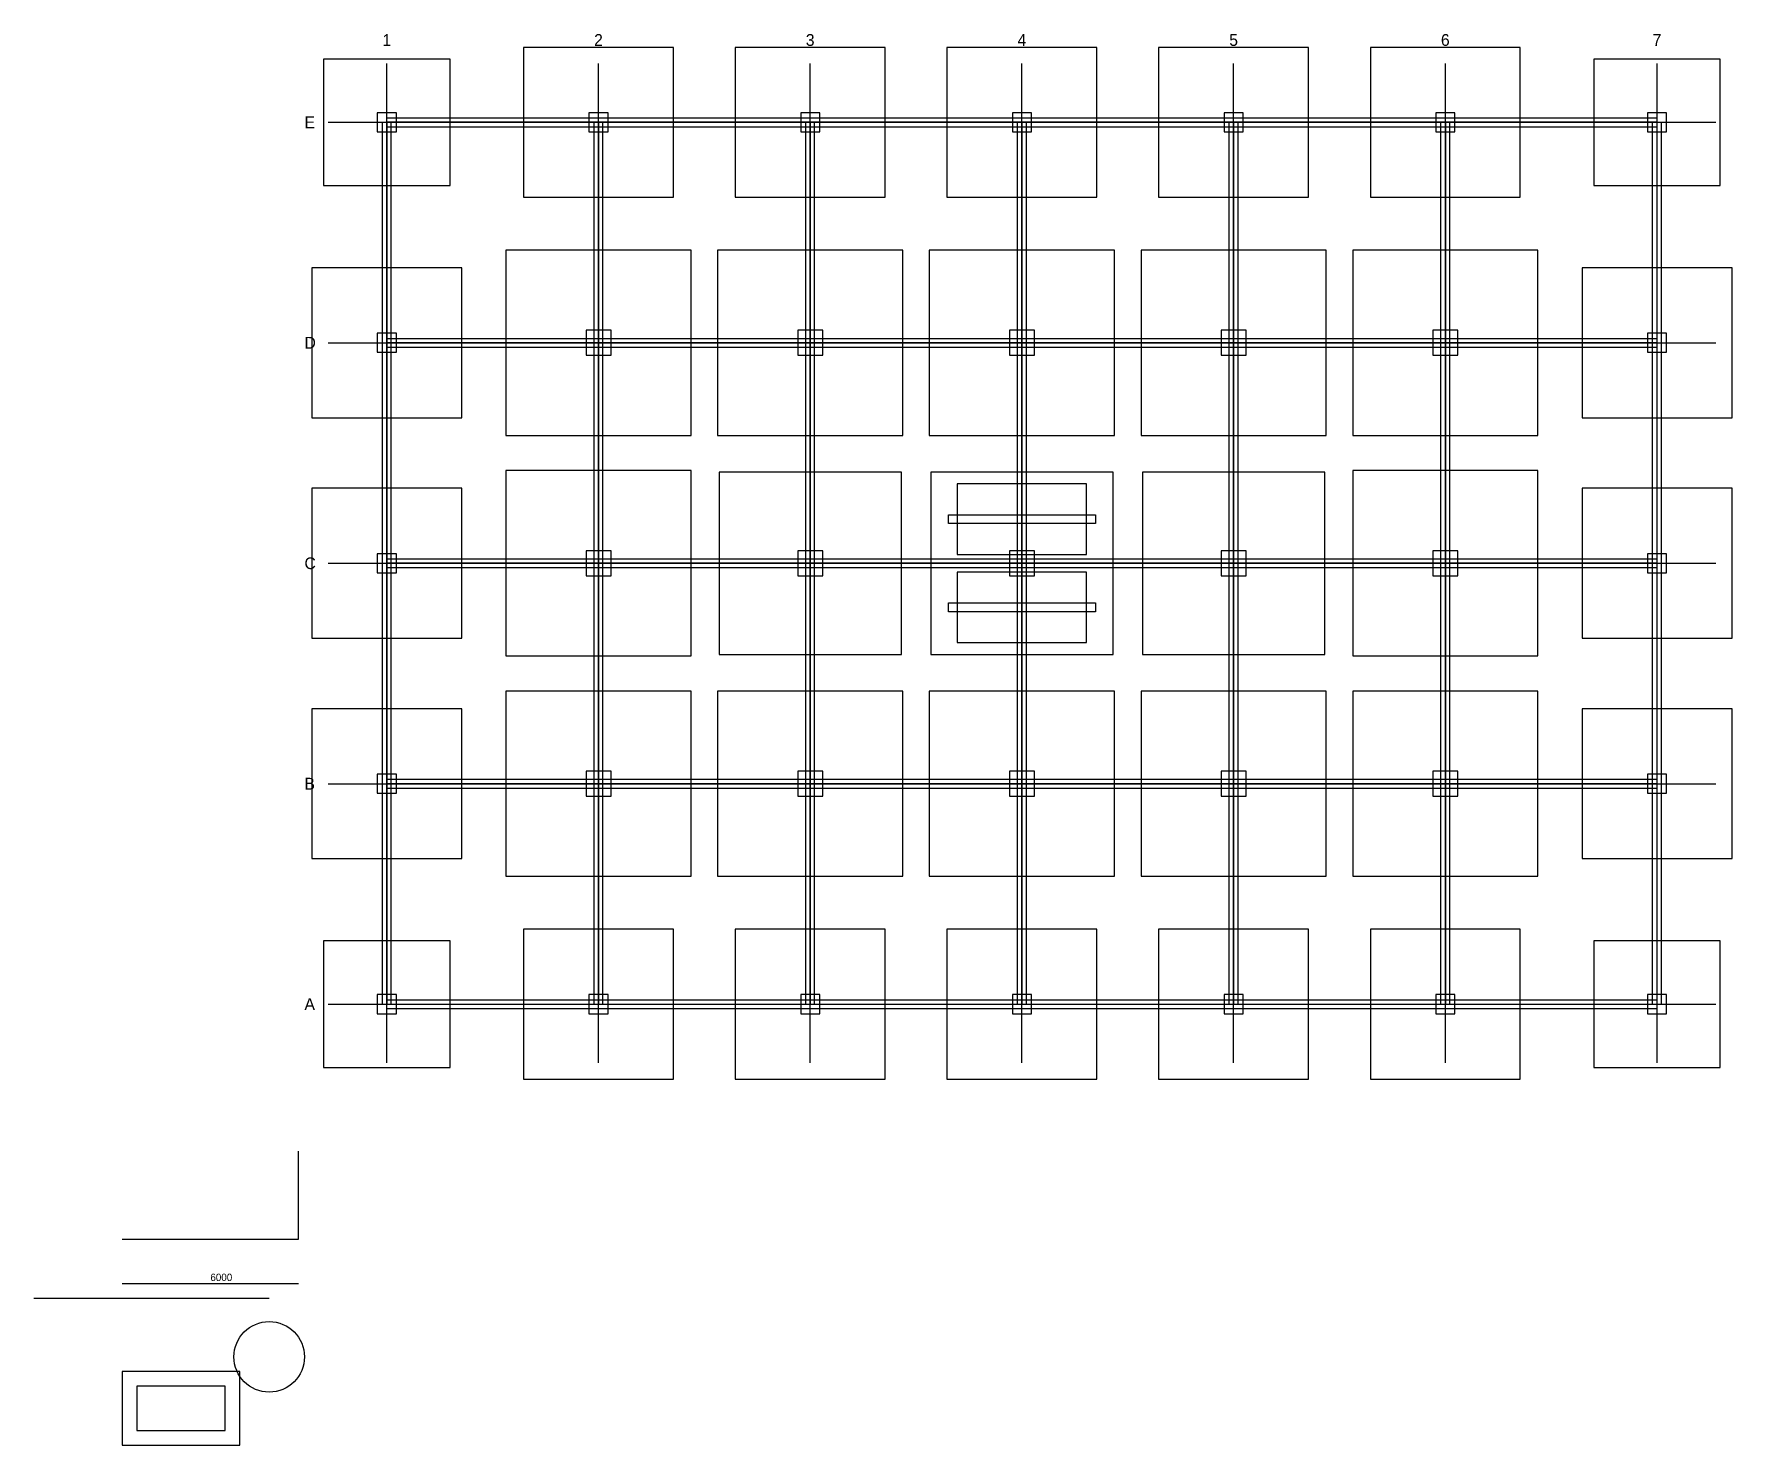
# Model space of a CAD drawing. Header units: millimetres. Extents: x -12000 to 45750, y -15000 to 33006.
import ezdxf

# ---------------------------------------------------------------- set-up
doc = ezdxf.new("R2010")
doc.units = ezdxf.units.MM
doc.layers.get('0').update_dxf_attribs({"linetype": 'CONTINUOUS'})
for name, color, linetype in [('DIM', 4, 'CONTINUOUS'), ('S-BEAM', 7, 'CONTINUOUS'), ('S-COL', 7, 'CONTINUOUS'), ('S-FOOT', 7, 'CONTINUOUS'), ('S-GRID', 7, 'CONTINUOUS'), ('S-SLAB', 7, 'CONTINUOUS'), ('S-WALL', 7, 'CONTINUOUS')]:
    doc.layers.add(name, color=color, linetype=linetype)

msp = doc.modelspace()

# ---------------------------------------------------------------- linework, layer by layer
for p, q in [((-3000, -8000), (-3000, -5000)), ((-9000, -8000), (-3000, -8000)), ((-12000, -10000), (-4000, -10000))]:
    msp.add_line(p, q)
for points in [[(-9000, -15000), (-5000, -15000), (-5000, -12500), (-9000, -12500)], [(-8500, -14500), (-5500, -14500), (-5500, -13000), (-8500, -13000)]]:
    msp.add_lwpolyline(points, close=True)
msp.add_circle((-4000, -12000), 1200)
at = {"layer": 'DIM'}
msp.add_line((-9000, -9500), (-3000, -9500), dxfattribs=at)
at = {"layer": 'S-BEAM'}
for p, q in [((0, 30150), (7200, 30150)), ((7200, 30150), (14400, 30150)), ((14400, 30150), (21600, 30150)), ((21600, 30150), (28800, 30150)), ((28800, 30150), (36000, 30150)), ((36000, 30150), (43200, 30150)), ((-150, 22500), (-150, 30000)), ((0, 29850), (7200, 29850)), ((150, 22500), (150, 30000)), ((7050, 22500), (7050, 30000)), ((7200, 29850), (14400, 29850)), ((7350, 22500), (7350, 30000)), ((14250, 22500), (14250, 30000)), ((14400, 29850), (21600, 29850)), ((14550, 22500), (14550, 30000)), ((21450, 22500), (21450, 30000)), ((21600, 29850), (28800, 29850)), ((21750, 22500), (21750, 30000)), ((28650, 22500), (28650, 30000)), ((28800, 29850), (36000, 29850)), ((28950, 22500), (28950, 30000)), ((35850, 22500), (35850, 30000)), ((36000, 29850), (43200, 29850)), ((36150, 22500), (36150, 30000)), ((43050, 22500), (43050, 30000)), ((43350, 22500), (43350, 30000)), ((0, 22650), (7200, 22650)), ((7200, 22650), (14400, 22650)), ((14400, 22650), (21600, 22650)), ((21600, 22650), (28800, 22650)), ((28800, 22650), (36000, 22650)), ((36000, 22650), (43200, 22650)), ((-150, 15000), (-150, 22500)), ((0, 22350), (7200, 22350)), ((150, 15000), (150, 22500)), ((7050, 15000), (7050, 22500)), ((7200, 22350), (14400, 22350)), ((7350, 15000), (7350, 22500)), ((14250, 15000), (14250, 22500)), ((14400, 22350), (21600, 22350)), ((14550, 15000), (14550, 22500)), ((21450, 15000), (21450, 22500)), ((21600, 22350), (28800, 22350)), ((21750, 15000), (21750, 22500)), ((28650, 15000), (28650, 22500)), ((28800, 22350), (36000, 22350)), ((28950, 15000), (28950, 22500)), ((35850, 15000), (35850, 22500)), ((36000, 22350), (43200, 22350)), ((36150, 15000), (36150, 22500)), ((43050, 15000), (43050, 22500)), ((43350, 15000), (43350, 22500)), ((0, 15150), (7200, 15150)), ((7200, 15150), (14400, 15150)), ((14400, 15150), (21600, 15150)), ((21600, 15150), (28800, 15150)), ((28800, 15150), (36000, 15150)), ((36000, 15150), (43200, 15150)), ((-150, 7500), (-150, 15000)), ((0, 14850), (7200, 14850)), ((150, 7500), (150, 15000)), ((7050, 7500), (7050, 15000)), ((7200, 14850), (14400, 14850)), ((7350, 7500), (7350, 15000)), ((14250, 7500), (14250, 15000)), ((14400, 14850), (21600, 14850)), ((14550, 7500), (14550, 15000)), ((21450, 7500), (21450, 15000)), ((21600, 14850), (28800, 14850)), ((21750, 7500), (21750, 15000)), ((28650, 7500), (28650, 15000)), ((28800, 14850), (36000, 14850)), ((28950, 7500), (28950, 15000)), ((35850, 7500), (35850, 15000)), ((36000, 14850), (43200, 14850)), ((36150, 7500), (36150, 15000)), ((43050, 7500), (43050, 15000)), ((43350, 7500), (43350, 15000)), ((0, 7650), (7200, 7650)), ((7200, 7650), (14400, 7650)), ((14400, 7650), (21600, 7650)), ((21600, 7650), (28800, 7650)), ((28800, 7650), (36000, 7650)), ((36000, 7650), (43200, 7650)), ((-150, 0), (-150, 7500)), ((0, 7350), (7200, 7350)), ((150, 0), (150, 7500)), ((7050, 0), (7050, 7500)), ((7200, 7350), (14400, 7350)), ((7350, 0), (7350, 7500)), ((14250, 0), (14250, 7500)), ((14400, 7350), (21600, 7350)), ((14550, 0), (14550, 7500)), ((21450, 0), (21450, 7500)), ((21600, 7350), (28800, 7350)), ((21750, 0), (21750, 7500)), ((28650, 0), (28650, 7500)), ((28800, 7350), (36000, 7350)), ((28950, 0), (28950, 7500)), ((35850, 0), (35850, 7500)), ((36000, 7350), (43200, 7350)), ((36150, 0), (36150, 7500)), ((43050, 0), (43050, 7500)), ((43350, 0), (43350, 7500)), ((0, 150), (7200, 150)), ((7200, 150), (14400, 150)), ((14400, 150), (21600, 150)), ((21600, 150), (28800, 150)), ((28800, 150), (36000, 150)), ((36000, 150), (43200, 150)), ((0, -150), (7200, -150)), ((7200, -150), (14400, -150)), ((14400, -150), (21600, -150)), ((21600, -150), (28800, -150)), ((28800, -150), (36000, -150)), ((36000, -150), (43200, -150))]:
    msp.add_line(p, q, dxfattribs=at)
at = {"layer": 'S-COL'}
for points in [[(-325, 29675), (325, 29675), (325, 30325), (-325, 30325)], [(6875, 29675), (7525, 29675), (7525, 30325), (6875, 30325)], [(14075, 29675), (14725, 29675), (14725, 30325), (14075, 30325)], [(21275, 29675), (21925, 29675), (21925, 30325), (21275, 30325)], [(28475, 29675), (29125, 29675), (29125, 30325), (28475, 30325)], [(35675, 29675), (36325, 29675), (36325, 30325), (35675, 30325)], [(42875, 29675), (43525, 29675), (43525, 30325), (42875, 30325)], [(-325, 22175), (325, 22175), (325, 22825), (-325, 22825)], [(6775, 22075), (7625, 22075), (7625, 22925), (6775, 22925)], [(13975, 22075), (14825, 22075), (14825, 22925), (13975, 22925)], [(21175, 22075), (22025, 22075), (22025, 22925), (21175, 22925)], [(28375, 22075), (29225, 22075), (29225, 22925), (28375, 22925)], [(35575, 22075), (36425, 22075), (36425, 22925), (35575, 22925)], [(42875, 22175), (43525, 22175), (43525, 22825), (42875, 22825)], [(-325, 14675), (325, 14675), (325, 15325), (-325, 15325)], [(6775, 14575), (7625, 14575), (7625, 15425), (6775, 15425)], [(13975, 14575), (14825, 14575), (14825, 15425), (13975, 15425)], [(21175, 14575), (22025, 14575), (22025, 15425), (21175, 15425)], [(28375, 14575), (29225, 14575), (29225, 15425), (28375, 15425)], [(35575, 14575), (36425, 14575), (36425, 15425), (35575, 15425)], [(42875, 14675), (43525, 14675), (43525, 15325), (42875, 15325)], [(-325, 7175), (325, 7175), (325, 7825), (-325, 7825)], [(6775, 7075), (7625, 7075), (7625, 7925), (6775, 7925)], [(13975, 7075), (14825, 7075), (14825, 7925), (13975, 7925)], [(21175, 7075), (22025, 7075), (22025, 7925), (21175, 7925)], [(28375, 7075), (29225, 7075), (29225, 7925), (28375, 7925)], [(35575, 7075), (36425, 7075), (36425, 7925), (35575, 7925)], [(42875, 7175), (43525, 7175), (43525, 7825), (42875, 7825)], [(-325, -325), (325, -325), (325, 325), (-325, 325)], [(6875, -325), (7525, -325), (7525, 325), (6875, 325)], [(14075, -325), (14725, -325), (14725, 325), (14075, 325)], [(21275, -325), (21925, -325), (21925, 325), (21275, 325)], [(28475, -325), (29125, -325), (29125, 325), (28475, 325)], [(35675, -325), (36325, -325), (36325, 325), (35675, 325)], [(42875, -325), (43525, -325), (43525, 325), (42875, 325)]]:
    msp.add_lwpolyline(points, close=True, dxfattribs=at)
at = {"layer": 'S-FOOT'}
for points in [[(4650, 27450), (9750, 27450), (9750, 32550), (4650, 32550)], [(11850, 27450), (16950, 27450), (16950, 32550), (11850, 32550)], [(19050, 27450), (24150, 27450), (24150, 32550), (19050, 32550)], [(26250, 27450), (31350, 27450), (31350, 32550), (26250, 32550)], [(33450, 27450), (38550, 27450), (38550, 32550), (33450, 32550)], [(-2150, 27850), (2150, 27850), (2150, 32150), (-2150, 32150)], [(41050, 27850), (45350, 27850), (45350, 32150), (41050, 32150)], [(4050, 19350), (10350, 19350), (10350, 25650), (4050, 25650)], [(11250, 19350), (17550, 19350), (17550, 25650), (11250, 25650)], [(18450, 19350), (24750, 19350), (24750, 25650), (18450, 25650)], [(25650, 19350), (31950, 19350), (31950, 25650), (25650, 25650)], [(32850, 19350), (39150, 19350), (39150, 25650), (32850, 25650)], [(-2550, 19950), (2550, 19950), (2550, 25050), (-2550, 25050)], [(40650, 19950), (45750, 19950), (45750, 25050), (40650, 25050)], [(4050, 11850), (10350, 11850), (10350, 18150), (4050, 18150)], [(11300, 11900), (17500, 11900), (17500, 18100), (11300, 18100)], [(18500, 11900), (24700, 11900), (24700, 18100), (18500, 18100)], [(25700, 11900), (31900, 11900), (31900, 18100), (25700, 18100)], [(32850, 11850), (39150, 11850), (39150, 18150), (32850, 18150)], [(-2550, 12450), (2550, 12450), (2550, 17550), (-2550, 17550)], [(19400, 15300), (23800, 15300), (23800, 17700), (19400, 17700)], [(40650, 12450), (45750, 12450), (45750, 17550), (40650, 17550)], [(19400, 12300), (23800, 12300), (23800, 14700), (19400, 14700)], [(4050, 4350), (10350, 4350), (10350, 10650), (4050, 10650)], [(11250, 4350), (17550, 4350), (17550, 10650), (11250, 10650)], [(18450, 4350), (24750, 4350), (24750, 10650), (18450, 10650)], [(25650, 4350), (31950, 4350), (31950, 10650), (25650, 10650)], [(32850, 4350), (39150, 4350), (39150, 10650), (32850, 10650)], [(-2550, 4950), (2550, 4950), (2550, 10050), (-2550, 10050)], [(40650, 4950), (45750, 4950), (45750, 10050), (40650, 10050)], [(4650, -2550), (9750, -2550), (9750, 2550), (4650, 2550)], [(11850, -2550), (16950, -2550), (16950, 2550), (11850, 2550)], [(19050, -2550), (24150, -2550), (24150, 2550), (19050, 2550)], [(26250, -2550), (31350, -2550), (31350, 2550), (26250, 2550)], [(33450, -2550), (38550, -2550), (38550, 2550), (33450, 2550)], [(-2150, -2150), (2150, -2150), (2150, 2150), (-2150, 2150)], [(41050, -2150), (45350, -2150), (45350, 2150), (41050, 2150)]]:
    msp.add_lwpolyline(points, close=True, dxfattribs=at)
at = {"layer": 'S-GRID'}
for p, q in [((0, -2000), (0, 32000)), ((7200, -2000), (7200, 32000)), ((14400, -2000), (14400, 32000)), ((21600, -2000), (21600, 32000)), ((28800, -2000), (28800, 32000)), ((36000, -2000), (36000, 32000)), ((43200, -2000), (43200, 32000)), ((-2000, 30000), (45200, 30000)), ((-2000, 22500), (45200, 22500)), ((-2000, 15000), (45200, 15000)), ((-2000, 7500), (45200, 7500)), ((-2000, 0), (45200, 0))]:
    msp.add_line(p, q, dxfattribs=at)
at = {"layer": 'S-SLAB'}
for points in [[(0, 22500), (7200, 22500), (7200, 30000), (0, 30000)], [(7200, 22500), (14400, 22500), (14400, 30000), (7200, 30000)], [(14400, 22500), (21600, 22500), (21600, 30000), (14400, 30000)], [(21600, 22500), (28800, 22500), (28800, 30000), (21600, 30000)], [(28800, 22500), (36000, 22500), (36000, 30000), (28800, 30000)], [(36000, 22500), (43200, 22500), (43200, 30000), (36000, 30000)], [(0, 15000), (7200, 15000), (7200, 22500), (0, 22500)], [(7200, 15000), (14400, 15000), (14400, 22500), (7200, 22500)], [(14400, 15000), (21600, 15000), (21600, 22500), (14400, 22500)], [(21600, 15000), (28800, 15000), (28800, 22500), (21600, 22500)], [(28800, 15000), (36000, 15000), (36000, 22500), (28800, 22500)], [(36000, 15000), (43200, 15000), (43200, 22500), (36000, 22500)], [(0, 7500), (7200, 7500), (7200, 15000), (0, 15000)], [(7200, 7500), (14400, 7500), (14400, 15000), (7200, 15000)], [(14400, 7500), (21600, 7500), (21600, 15000), (14400, 15000)], [(21600, 7500), (28800, 7500), (28800, 15000), (21600, 15000)], [(28800, 7500), (36000, 7500), (36000, 15000), (28800, 15000)], [(36000, 7500), (43200, 7500), (43200, 15000), (36000, 15000)], [(0, 0), (7200, 0), (7200, 7500), (0, 7500)], [(7200, 0), (14400, 0), (14400, 7500), (7200, 7500)], [(14400, 0), (21600, 0), (21600, 7500), (14400, 7500)], [(21600, 0), (28800, 0), (28800, 7500), (21600, 7500)], [(28800, 0), (36000, 0), (36000, 7500), (28800, 7500)], [(36000, 0), (43200, 0), (43200, 7500), (36000, 7500)]]:
    msp.add_lwpolyline(points, close=True, dxfattribs=at)
at = {"layer": 'S-WALL'}
for points in [[(19100, 16650), (24100, 16650), (24100, 16350), (19100, 16350)], [(19100, 13650), (24100, 13650), (24100, 13350), (19100, 13350)]]:
    msp.add_lwpolyline(points, close=True, dxfattribs=at)

# ---------------------------------------------------------------- texts
at = {"layer": 'DIM'}
msp.add_text('6000', height=250, dxfattribs=at).set_placement((-6000, -9420))
at = {"layer": 'S-GRID'}
for s, p in [('1', (-150, 32600)), ('2', (7050, 32600)), ('3', (14250, 32600)), ('4', (21450, 32600)), ('5', (28650, 32600)), ('6', (35850, 32600)), ('7', (43050, 32600)), ('E', (-2800, 29800)), ('D', (-2800, 22300)), ('C', (-2800, 14800)), ('B', (-2800, 7300)), ('A', (-2800, -200))]:
    msp.add_text(s, height=400, dxfattribs=at).set_placement(p)

doc.saveas('drawing.dxf')
